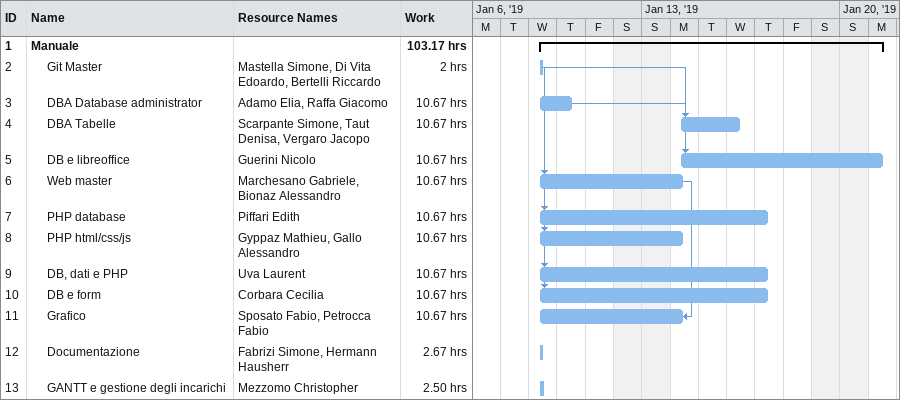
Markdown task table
| ID | Level | Task | Start | Finish | Predecessors | Resources | Work (h) |
|---|---|---|---|---|---|---|---|
| 1 | 1 | **Manuale** | 2019-01-09 | 2019-01-21 |  |  | 103.17 |
| 2 | 2 | Git Master | 2019-01-09 | 2019-01-09 |  | Mastella Simone, Di Vita Edoardo, Bertelli Riccardo | 2 |
| 3 | 2 | DBA Database administrator | 2019-01-09 | 2019-01-10 |  | Adamo Elia, Raffa Giacomo | 10.67 |
| 4 | 2 | DBA Tabelle | 2019-01-14 | 2019-01-16 | 2, 3 | Scarpante Simone, Taut Denisa, Vergaro Jacopo | 10.67 |
| 5 | 2 | DB e libreoffice | 2019-01-14 | 2019-01-21 | 3 | Guerini Nicolo | 10.67 |
| 6 | 2 | Web master | 2019-01-09 | 2019-01-14 | 2 | Marchesano Gabriele, Bionaz Alessandro | 10.67 |
| 7 | 2 | PHP database | 2019-01-09 | 2019-01-17 | 2 | Piffari Edith | 10.67 |
| 8 | 2 | PHP html/css/js | 2019-01-09 | 2019-01-14 | 2 | Gyppaz Mathieu, Gallo Alessandro | 10.67 |
| 9 | 2 | DB, dati e PHP | 2019-01-09 | 2019-01-17 | 2 | Uva Laurent | 10.67 |
| 10 | 2 | DB e form | 2019-01-09 | 2019-01-17 | 2 | Corbara Cecilia | 10.67 |
| 11 | 2 | Grafico | 2019-01-09 | 2019-01-14 | 6FF | Sposato Fabio, Petrocca Fabio | 10.67 |
| 12 | 2 | Documentazione | 2019-01-09 | 2019-01-09 |  | Fabrizi Simone, Hermann Hausherr | 2.67 |
| 13 | 2 | GANTT e gestione degli incarichi | 2019-01-09 | 2019-01-09 |  | Mezzomo Christopher | 2.50 |
